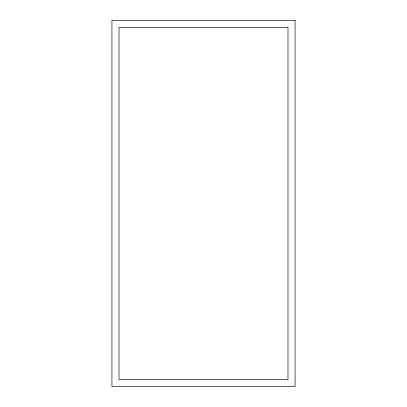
<?xml version="1.0" encoding="UTF-8"?>
<svg xmlns="http://www.w3.org/2000/svg" width="407" height="407" viewBox="0 0 407 407"><rect width="100%" height="100%" fill="white"/><g stroke="black" fill="none" stroke-linecap="round" stroke-linejoin="round"><path stroke-width="0.61" d="M295.075 20.35L111.925 20.35L111.925 386.65L295.075 386.65L295.075 20.35M287.993 27.432L119.007 27.432L119.007 379.568L287.993 379.568L287.993 27.432"/></g></svg>
